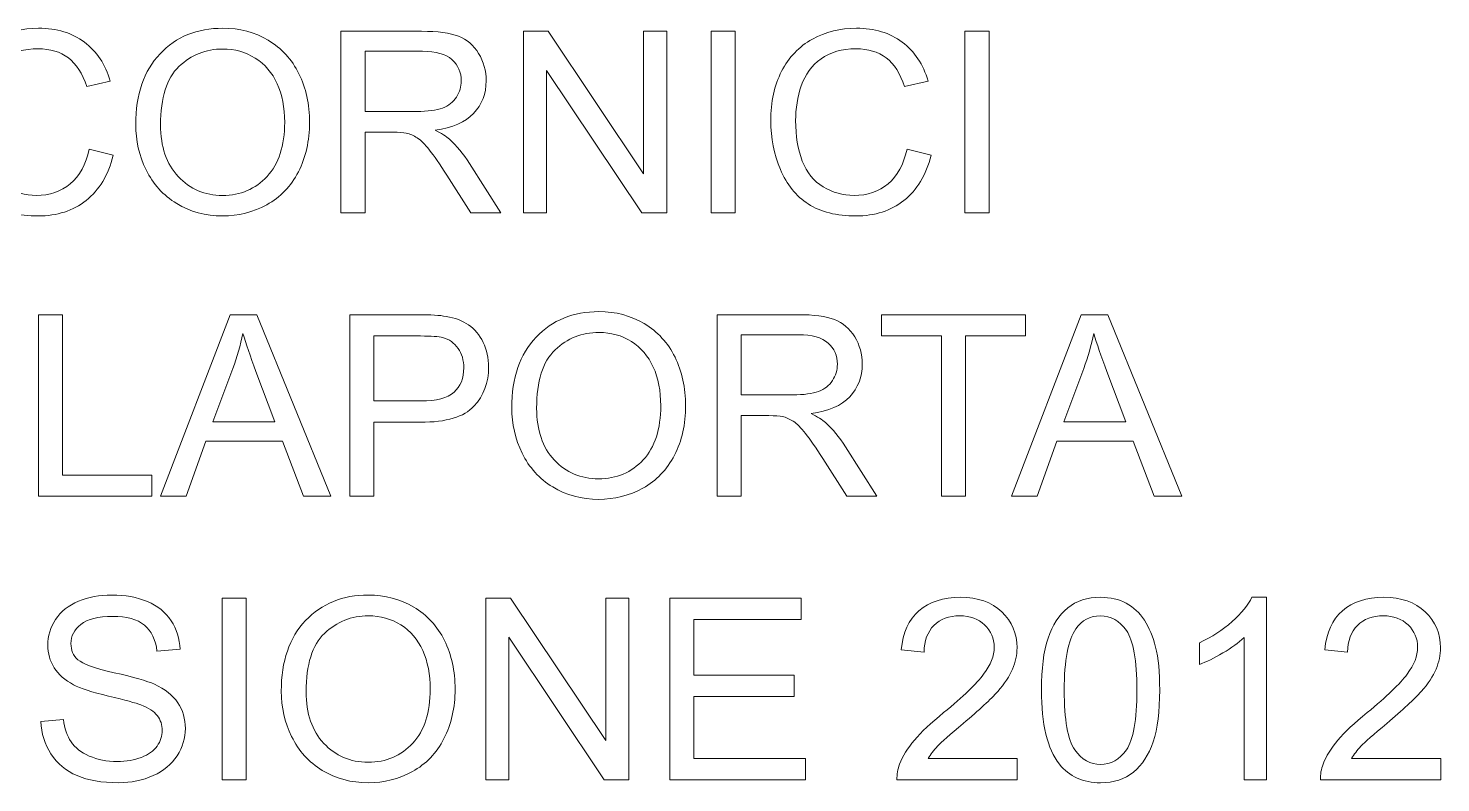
# Model space of a CAD drawing. Header units: millimetres. Extents: x -1282 to 711, y -1253 to 1504.
# Drawn here: x -15.2 to 317.6, y 1325.9 to 1503.7 of the extents above; entities that cross this region are included whole.
import ezdxf

# ---------------------------------------------------------------- set-up
doc = ezdxf.new("R2010")
doc.units = ezdxf.units.MM
doc.header["$MEASUREMENT"] = 0
doc.layers.add('Livello 1', color=7, linetype='Continuous')

msp = doc.modelspace()

# ---------------------------------------------------------------- linework, layer by layer
at = {"layer": 'Livello 1', "color": 2, "lineweight": 9}
for points, knots in [([(-0.8207, 1475.2186), (-0.8207, 1475.2186), (4.8607, 1473.7834), (4.8607, 1473.7834), (4.8607, 1473.7834), (3.6745, 1469.1286), (1.5415, 1465.5902), (-1.5384, 1463.1482), (-1.5384, 1463.1482), (-4.6183, 1460.7062), (-8.3859, 1459.4803), (-12.8413, 1459.4803), (-12.8413, 1459.4803), (-17.4462, 1459.4803), (-21.1939, 1460.4172), (-24.0844, 1462.301), (-24.0844, 1462.301), (-26.9749, 1464.1749), (-29.1678, 1466.8959), (-30.6728, 1470.4543), (-30.6728, 1470.4543), (-32.1779, 1474.0226), (-32.9354, 1477.8401), (-32.9354, 1481.9266), (-32.9354, 1481.9266), (-32.9354, 1486.382), (-32.0882, 1490.2693), (-30.3838, 1493.5884), (-30.3838, 1493.5884), (-28.6794, 1496.9075), (-26.2573, 1499.4293), (-23.1176, 1501.1536), (-23.1176, 1501.1536), (-19.9779, 1502.8779), (-16.5192, 1503.7351), (-12.7516, 1503.7351), (-12.7516, 1503.7351), (-8.4656, 1503.7351), (-4.8674, 1502.6487), (-1.957, 1500.4659), (-1.957, 1500.4659), (0.9634, 1498.283), (2.9968, 1495.2231), (4.143, 1491.276), (4.143, 1491.276), (4.143, 1491.276), (-1.4188, 1489.9603), (-1.4188, 1489.9603), (-1.4188, 1489.9603), (-2.4055, 1493.0701), (-3.8508, 1495.3427), (-5.7346, 1496.758), (-5.7346, 1496.758), (-7.6184, 1498.1833), (-9.9906, 1498.891), (-12.8513, 1498.891), (-12.8513, 1498.891), (-16.1305, 1498.891), (-18.8815, 1498.1036), (-21.0843, 1496.5288), (-21.0843, 1496.5288), (-23.287, 1494.9539), (-24.8419, 1492.8309), (-25.729, 1490.1796), (-25.729, 1490.1796), (-26.6261, 1487.5183), (-27.0746, 1484.7773), (-27.0746, 1481.9566), (-27.0746, 1481.9566), (-27.0746, 1478.3185), (-26.5464, 1475.1389), (-25.4898, 1472.4278), (-25.4898, 1472.4278), (-24.4333, 1469.7067), (-22.7887, 1467.6834), (-20.556, 1466.3378), (-20.556, 1466.3378), (-18.3233, 1464.9922), (-15.9112, 1464.3244), (-13.3098, 1464.3244), (-13.3098, 1464.3244), (-10.1402, 1464.3244), (-7.4689, 1465.2414), (-5.2761, 1467.0654), (-5.2761, 1467.0654), (-3.0833, 1468.8994), (-1.5982, 1471.6105), (-0.8207, 1475.2186)], [0, 0, 0, 0, 0.043478261, 0.043478261, 0.043478261, 0.043478261, 0.086956522, 0.086956522, 0.086956522, 0.086956522, 0.130434783, 0.130434783, 0.130434783, 0.130434783, 0.173913043, 0.173913043, 0.173913043, 0.173913043, 0.217391304, 0.217391304, 0.217391304, 0.217391304, 0.260869565, 0.260869565, 0.260869565, 0.260869565, 0.304347826, 0.304347826, 0.304347826, 0.304347826, 0.347826087, 0.347826087, 0.347826087, 0.347826087, 0.391304348, 0.391304348, 0.391304348, 0.391304348, 0.434782609, 0.434782609, 0.434782609, 0.434782609, 0.47826087, 0.47826087, 0.47826087, 0.47826087, 0.52173913, 0.52173913, 0.52173913, 0.52173913, 0.565217391, 0.565217391, 0.565217391, 0.565217391, 0.608695652, 0.608695652, 0.608695652, 0.608695652, 0.652173913, 0.652173913, 0.652173913, 0.652173913, 0.695652174, 0.695652174, 0.695652174, 0.695652174, 0.739130435, 0.739130435, 0.739130435, 0.739130435, 0.782608696, 0.782608696, 0.782608696, 0.782608696, 0.826086957, 0.826086957, 0.826086957, 0.826086957, 0.869565217, 0.869565217, 0.869565217, 0.869565217, 0.913043478, 0.913043478, 0.913043478, 0.913043478, 1, 1, 1, 1]), ([(10.1334, 1481.0396), (10.1334, 1488.1363), (12.0471, 1493.6981), (15.8646, 1497.7149), (15.8646, 1497.7149), (19.6821, 1501.7317), (24.6059, 1503.7351), (30.6461, 1503.7351), (30.6461, 1503.7351), (34.6031, 1503.7351), (38.1615, 1502.7882), (41.3411, 1500.9044), (41.3411, 1500.9044), (44.5107, 1499.0206), (46.9327, 1496.3892), (48.5973, 1493.0103), (48.5973, 1493.0103), (50.2618, 1489.6414), (51.0991, 1485.8139), (51.0991, 1481.5379), (51.0991, 1481.5379), (51.0991, 1477.2021), (50.2219, 1473.3149), (48.4677, 1469.8961), (48.4677, 1469.8961), (46.7134, 1466.4673), (44.2316, 1463.8758), (41.0221, 1462.1216), (41.0221, 1462.1216), (37.8027, 1460.3574), (34.334, 1459.4803), (30.6162, 1459.4803), (30.6162, 1459.4803), (26.5795, 1459.4803), (22.9813, 1460.4571), (19.8017, 1462.4007), (19.8017, 1462.4007), (16.6321, 1464.3443), (14.22, 1466.9956), (12.5853, 1470.3646), (12.5853, 1470.3646), (10.9507, 1473.7235), (10.1334, 1477.2819), (10.1334, 1481.0396)], [0, 0, 0, 0, 0.083333333, 0.083333333, 0.083333333, 0.083333333, 0.166666667, 0.166666667, 0.166666667, 0.166666667, 0.25, 0.25, 0.25, 0.25, 0.333333333, 0.333333333, 0.333333333, 0.333333333, 0.416666667, 0.416666667, 0.416666667, 0.416666667, 0.5, 0.5, 0.5, 0.5, 0.583333333, 0.583333333, 0.583333333, 0.583333333, 0.666666667, 0.666666667, 0.666666667, 0.666666667, 0.75, 0.75, 0.75, 0.75, 0.833333333, 0.833333333, 0.833333333, 0.833333333, 1, 1, 1, 1]), ([(58.5048, 1460.1979), (58.5048, 1460.1979), (58.5048, 1503.0175), (58.5048, 1503.0175), (58.5048, 1503.0175), (58.5048, 1503.0175), (77.4826, 1503.0175), (77.4826, 1503.0175), (77.4826, 1503.0175), (81.3001, 1503.0175), (84.2005, 1502.6288), (86.184, 1501.8613), (86.184, 1501.8613), (88.1675, 1501.0938), (89.7523, 1499.7382), (90.9385, 1497.7946), (90.9385, 1497.7946), (92.1246, 1495.851), (92.7126, 1493.6981), (92.7126, 1491.3458), (92.7126, 1491.3458), (92.7126, 1488.3057), (91.7259, 1485.7441), (89.7623, 1483.661), (89.7623, 1483.661), (87.7988, 1481.5778), (84.7687, 1480.2621), (80.6622, 1479.694), (80.6622, 1479.694), (82.1672, 1478.9763), (83.3035, 1478.2587), (84.0809, 1477.561), (84.0809, 1477.561), (85.7355, 1476.0459), (87.3004, 1474.1422), (88.7656, 1471.8597), (88.7656, 1471.8597), (88.7656, 1471.8597), (96.1713, 1460.1979), (96.1713, 1460.1979), (96.1713, 1460.1979), (96.1713, 1460.1979), (89.0945, 1460.1979), (89.0945, 1460.1979), (89.0945, 1460.1979), (89.0945, 1460.1979), (83.4331, 1469.1087), (83.4331, 1469.1087), (83.4331, 1469.1087), (81.7885, 1471.6902), (80.4229, 1473.6538), (79.3564, 1475.0193), (79.3564, 1475.0193), (78.28, 1476.3848), (77.3231, 1477.3317), (76.4759, 1477.8799), (76.4759, 1477.8799), (75.6386, 1478.4182), (74.7715, 1478.7969), (73.8943, 1479.0162), (73.8943, 1479.0162), (73.2564, 1479.1458), (72.2099, 1479.2155), (70.7447, 1479.2155), (70.7447, 1479.2155), (70.7447, 1479.2155), (64.1862, 1479.2155), (64.1862, 1479.2155), (64.1862, 1479.2155), (64.1862, 1479.2155), (64.1862, 1460.1979), (64.1862, 1460.1979), (64.1862, 1460.1979), (64.1862, 1460.1979), (58.5048, 1460.1979), (58.5048, 1460.1979)], [0, 0, 0, 0, 0.05, 0.05, 0.05, 0.05, 0.1, 0.1, 0.1, 0.1, 0.15, 0.15, 0.15, 0.15, 0.2, 0.2, 0.2, 0.2, 0.25, 0.25, 0.25, 0.25, 0.3, 0.3, 0.3, 0.3, 0.35, 0.35, 0.35, 0.35, 0.4, 0.4, 0.4, 0.4, 0.45, 0.45, 0.45, 0.45, 0.5, 0.5, 0.5, 0.5, 0.55, 0.55, 0.55, 0.55, 0.6, 0.6, 0.6, 0.6, 0.65, 0.65, 0.65, 0.65, 0.7, 0.7, 0.7, 0.7, 0.75, 0.75, 0.75, 0.75, 0.8, 0.8, 0.8, 0.8, 0.85, 0.85, 0.85, 0.85, 0.9, 0.9, 0.9, 0.9, 1, 1, 1, 1]), ([(101.5138, 1460.1979), (101.5138, 1460.1979), (101.5138, 1503.0175), (101.5138, 1503.0175), (101.5138, 1503.0175), (101.5138, 1503.0175), (107.3347, 1503.0175), (107.3347, 1503.0175), (107.3347, 1503.0175), (107.3347, 1503.0175), (129.801, 1469.4077), (129.801, 1469.4077), (129.801, 1469.4077), (129.801, 1469.4077), (129.801, 1503.0175), (129.801, 1503.0175), (129.801, 1503.0175), (129.801, 1503.0175), (135.2432, 1503.0175), (135.2432, 1503.0175), (135.2432, 1503.0175), (135.2432, 1503.0175), (135.2432, 1460.1979), (135.2432, 1460.1979), (135.2432, 1460.1979), (135.2432, 1460.1979), (129.4223, 1460.1979), (129.4223, 1460.1979), (129.4223, 1460.1979), (129.4223, 1460.1979), (106.956, 1493.8077), (106.956, 1493.8077), (106.956, 1493.8077), (106.956, 1493.8077), (106.956, 1460.1979), (106.956, 1460.1979), (106.956, 1460.1979), (106.956, 1460.1979), (101.5138, 1460.1979), (101.5138, 1460.1979)], [0, 0, 0, 0, 0.090909091, 0.090909091, 0.090909091, 0.090909091, 0.181818182, 0.181818182, 0.181818182, 0.181818182, 0.272727273, 0.272727273, 0.272727273, 0.272727273, 0.363636364, 0.363636364, 0.363636364, 0.363636364, 0.454545455, 0.454545455, 0.454545455, 0.454545455, 0.545454545, 0.545454545, 0.545454545, 0.545454545, 0.636363636, 0.636363636, 0.636363636, 0.636363636, 0.727272727, 0.727272727, 0.727272727, 0.727272727, 0.818181818, 0.818181818, 0.818181818, 0.818181818, 1, 1, 1, 1]), ([(145.7189, 1460.1979), (145.7189, 1460.1979), (145.7189, 1503.0175), (145.7189, 1503.0175), (145.7189, 1503.0175), (145.7189, 1503.0175), (151.4002, 1503.0175), (151.4002, 1503.0175), (151.4002, 1503.0175), (151.4002, 1503.0175), (151.4002, 1460.1979), (151.4002, 1460.1979), (151.4002, 1460.1979), (151.4002, 1460.1979), (145.7189, 1460.1979), (145.7189, 1460.1979)], [0, 0, 0, 0, 0.2, 0.2, 0.2, 0.2, 0.4, 0.4, 0.4, 0.4, 0.6, 0.6, 0.6, 0.6, 1, 1, 1, 1]), ([(191.8775, 1475.2186), (191.8775, 1475.2186), (197.5589, 1473.7834), (197.5589, 1473.7834), (197.5589, 1473.7834), (196.3727, 1469.1286), (194.2397, 1465.5902), (191.1598, 1463.1482), (191.1598, 1463.1482), (188.0799, 1460.7062), (184.3123, 1459.4803), (179.8569, 1459.4803), (179.8569, 1459.4803), (175.252, 1459.4803), (171.5043, 1460.4172), (168.6138, 1462.301), (168.6138, 1462.301), (165.7233, 1464.1749), (163.5304, 1466.8959), (162.0254, 1470.4543), (162.0254, 1470.4543), (160.5203, 1474.0226), (159.7628, 1477.8401), (159.7628, 1481.9266), (159.7628, 1481.9266), (159.7628, 1486.382), (160.61, 1490.2693), (162.3144, 1493.5884), (162.3144, 1493.5884), (164.0188, 1496.9075), (166.4409, 1499.4293), (169.5806, 1501.1536), (169.5806, 1501.1536), (172.7203, 1502.8779), (176.179, 1503.7351), (179.9466, 1503.7351), (179.9466, 1503.7351), (184.2326, 1503.7351), (187.8308, 1502.6487), (190.7412, 1500.4659), (190.7412, 1500.4659), (193.6616, 1498.283), (195.695, 1495.2231), (196.8412, 1491.276), (196.8412, 1491.276), (196.8412, 1491.276), (191.2794, 1489.9603), (191.2794, 1489.9603), (191.2794, 1489.9603), (190.2927, 1493.0701), (188.8474, 1495.3427), (186.9636, 1496.758), (186.9636, 1496.758), (185.0798, 1498.1833), (182.7076, 1498.891), (179.8469, 1498.891), (179.8469, 1498.891), (176.5677, 1498.891), (173.8167, 1498.1036), (171.6139, 1496.5288), (171.6139, 1496.5288), (169.4112, 1494.9539), (167.8563, 1492.8309), (166.9692, 1490.1796), (166.9692, 1490.1796), (166.0721, 1487.5183), (165.6236, 1484.7773), (165.6236, 1481.9566), (165.6236, 1481.9566), (165.6236, 1478.3185), (166.1518, 1475.1389), (167.2084, 1472.4278), (167.2084, 1472.4278), (168.2649, 1469.7067), (169.9095, 1467.6834), (172.1422, 1466.3378), (172.1422, 1466.3378), (174.3749, 1464.9922), (176.787, 1464.3244), (179.3884, 1464.3244), (179.3884, 1464.3244), (182.558, 1464.3244), (185.2293, 1465.2414), (187.4221, 1467.0654), (187.4221, 1467.0654), (189.6149, 1468.8994), (191.1, 1471.6105), (191.8775, 1475.2186)], [0, 0, 0, 0, 0.043478261, 0.043478261, 0.043478261, 0.043478261, 0.086956522, 0.086956522, 0.086956522, 0.086956522, 0.130434783, 0.130434783, 0.130434783, 0.130434783, 0.173913043, 0.173913043, 0.173913043, 0.173913043, 0.217391304, 0.217391304, 0.217391304, 0.217391304, 0.260869565, 0.260869565, 0.260869565, 0.260869565, 0.304347826, 0.304347826, 0.304347826, 0.304347826, 0.347826087, 0.347826087, 0.347826087, 0.347826087, 0.391304348, 0.391304348, 0.391304348, 0.391304348, 0.434782609, 0.434782609, 0.434782609, 0.434782609, 0.47826087, 0.47826087, 0.47826087, 0.47826087, 0.52173913, 0.52173913, 0.52173913, 0.52173913, 0.565217391, 0.565217391, 0.565217391, 0.565217391, 0.608695652, 0.608695652, 0.608695652, 0.608695652, 0.652173913, 0.652173913, 0.652173913, 0.652173913, 0.695652174, 0.695652174, 0.695652174, 0.695652174, 0.739130435, 0.739130435, 0.739130435, 0.739130435, 0.782608696, 0.782608696, 0.782608696, 0.782608696, 0.826086957, 0.826086957, 0.826086957, 0.826086957, 0.869565217, 0.869565217, 0.869565217, 0.869565217, 0.913043478, 0.913043478, 0.913043478, 0.913043478, 1, 1, 1, 1]), ([(205.5228, 1460.1979), (205.5228, 1460.1979), (205.5228, 1503.0175), (205.5228, 1503.0175), (205.5228, 1503.0175), (205.5228, 1503.0175), (211.2041, 1503.0175), (211.2041, 1503.0175), (211.2041, 1503.0175), (211.2041, 1503.0175), (211.2041, 1460.1979), (211.2041, 1460.1979), (211.2041, 1460.1979), (211.2041, 1460.1979), (205.5228, 1460.1979), (205.5228, 1460.1979)], [0, 0, 0, 0, 0.2, 0.2, 0.2, 0.2, 0.4, 0.4, 0.4, 0.4, 0.6, 0.6, 0.6, 0.6, 1, 1, 1, 1]), ([(15.9942, 1480.9399), (15.9942, 1475.7868), (17.3796, 1471.7301), (20.1505, 1468.7698), (20.1505, 1468.7698), (22.9215, 1465.8095), (26.4, 1464.3244), (30.5863, 1464.3244), (30.5863, 1464.3244), (34.8523, 1464.3244), (38.3509, 1465.8195), (41.1118, 1468.8097), (41.1118, 1468.8097), (43.8628, 1471.7999), (45.2383, 1476.0459), (45.2383, 1481.5479), (45.2383, 1481.5479), (45.2383, 1485.0265), (44.6502, 1488.0665), (43.4741, 1490.658), (43.4741, 1490.658), (42.2979, 1493.2495), (40.5736, 1495.2629), (38.311, 1496.6882), (38.311, 1496.6882), (36.0384, 1498.1136), (33.4968, 1498.8312), (30.676, 1498.8312), (30.676, 1498.8312), (26.6692, 1498.8312), (23.2205, 1497.4557), (20.33, 1494.7047), (20.33, 1494.7047), (17.4394, 1491.9538), (15.9942, 1487.3688), (15.9942, 1480.9399)], [0, 0, 0, 0, 0.1, 0.1, 0.1, 0.1, 0.2, 0.2, 0.2, 0.2, 0.3, 0.3, 0.3, 0.3, 0.4, 0.4, 0.4, 0.4, 0.5, 0.5, 0.5, 0.5, 0.6, 0.6, 0.6, 0.6, 0.7, 0.7, 0.7, 0.7, 0.8, 0.8, 0.8, 0.8, 1, 1, 1, 1]), ([(64.1862, 1484.1195), (64.1862, 1484.1195), (76.3463, 1484.1195), (76.3463, 1484.1195), (76.3463, 1484.1195), (78.9378, 1484.1195), (80.9512, 1484.3886), (82.4064, 1484.9268), (82.4064, 1484.9268), (83.8617, 1485.4551), (84.968, 1486.3123), (85.7156, 1487.4984), (85.7156, 1487.4984), (86.4731, 1488.6745), (86.8519, 1489.9503), (86.8519, 1491.3358), (86.8519, 1491.3358), (86.8519, 1493.3592), (86.1242, 1495.0337), (84.659, 1496.3394), (84.659, 1496.3394), (83.1939, 1497.6451), (80.8814, 1498.293), (77.7218, 1498.293), (77.7218, 1498.293), (77.7218, 1498.293), (64.1862, 1498.293), (64.1862, 1498.293), (64.1862, 1498.293), (64.1862, 1498.293), (64.1862, 1484.1195), (64.1862, 1484.1195)], [0, 0, 0, 0, 0.111111111, 0.111111111, 0.111111111, 0.111111111, 0.222222222, 0.222222222, 0.222222222, 0.222222222, 0.333333333, 0.333333333, 0.333333333, 0.333333333, 0.444444444, 0.444444444, 0.444444444, 0.444444444, 0.555555556, 0.555555556, 0.555555556, 0.555555556, 0.666666667, 0.666666667, 0.666666667, 0.666666667, 0.777777778, 0.777777778, 0.777777778, 0.777777778, 1, 1, 1, 1]), ([(-12.8014, 1393.3869), (-12.8014, 1393.3869), (-12.8014, 1436.2065), (-12.8014, 1436.2065), (-12.8014, 1436.2065), (-12.8014, 1436.2065), (-7.12, 1436.2065), (-7.12, 1436.2065), (-7.12, 1436.2065), (-7.12, 1436.2065), (-7.12, 1398.4104), (-7.12, 1398.4104), (-7.12, 1398.4104), (-7.12, 1398.4104), (13.9309, 1398.4104), (13.9309, 1398.4104), (13.9309, 1398.4104), (13.9309, 1398.4104), (13.9309, 1393.3869), (13.9309, 1393.3869), (13.9309, 1393.3869), (13.9309, 1393.3869), (-12.8014, 1393.3869), (-12.8014, 1393.3869)], [0, 0, 0, 0, 0.142857143, 0.142857143, 0.142857143, 0.142857143, 0.285714286, 0.285714286, 0.285714286, 0.285714286, 0.428571429, 0.428571429, 0.428571429, 0.428571429, 0.571428571, 0.571428571, 0.571428571, 0.571428571, 0.714285714, 0.714285714, 0.714285714, 0.714285714, 1, 1, 1, 1]), ([(16.0041, 1393.3869), (16.0041, 1393.3869), (32.4302, 1436.2065), (32.4302, 1436.2065), (32.4302, 1436.2065), (32.4302, 1436.2065), (38.6598, 1436.2065), (38.6598, 1436.2065), (38.6598, 1436.2065), (38.6598, 1436.2065), (56.0926, 1393.3869), (56.0926, 1393.3869), (56.0926, 1393.3869), (56.0926, 1393.3869), (49.6438, 1393.3869), (49.6438, 1393.3869), (49.6438, 1393.3869), (49.6438, 1393.3869), (44.69, 1406.3643), (44.69, 1406.3643), (44.69, 1406.3643), (44.69, 1406.3643), (26.6592, 1406.3643), (26.6592, 1406.3643), (26.6592, 1406.3643), (26.6592, 1406.3643), (22.0144, 1393.3869), (22.0144, 1393.3869), (22.0144, 1393.3869), (22.0144, 1393.3869), (16.0041, 1393.3869), (16.0041, 1393.3869)], [0, 0, 0, 0, 0.111111111, 0.111111111, 0.111111111, 0.111111111, 0.222222222, 0.222222222, 0.222222222, 0.222222222, 0.333333333, 0.333333333, 0.333333333, 0.333333333, 0.444444444, 0.444444444, 0.444444444, 0.444444444, 0.555555556, 0.555555556, 0.555555556, 0.555555556, 0.666666667, 0.666666667, 0.666666667, 0.666666667, 0.777777778, 0.777777778, 0.777777778, 0.777777778, 1, 1, 1, 1]), ([(60.5879, 1393.3869), (60.5879, 1393.3869), (60.5879, 1436.2065), (60.5879, 1436.2065), (60.5879, 1436.2065), (60.5879, 1436.2065), (76.7549, 1436.2065), (76.7549, 1436.2065), (76.7549, 1436.2065), (79.5956, 1436.2065), (81.7684, 1436.0669), (83.2735, 1435.7978), (83.2735, 1435.7978), (85.3766, 1435.449), (87.1408, 1434.7812), (88.5662, 1433.8044), (88.5662, 1433.8044), (89.9915, 1432.8176), (91.1377, 1431.4421), (92.0049, 1429.6779), (92.0049, 1429.6779), (92.872, 1427.9137), (93.3006, 1425.9701), (93.3006, 1423.847), (93.3006, 1423.847), (93.3006, 1420.2189), (92.1444, 1417.139), (89.822, 1414.6273), (89.822, 1414.6273), (87.5096, 1412.1055), (83.3134, 1410.8496), (77.2533, 1410.8496), (77.2533, 1410.8496), (77.2533, 1410.8496), (66.2693, 1410.8496), (66.2693, 1410.8496), (66.2693, 1410.8496), (66.2693, 1410.8496), (66.2693, 1393.3869), (66.2693, 1393.3869), (66.2693, 1393.3869), (66.2693, 1393.3869), (60.5879, 1393.3869), (60.5879, 1393.3869)], [0, 0, 0, 0, 0.083333333, 0.083333333, 0.083333333, 0.083333333, 0.166666667, 0.166666667, 0.166666667, 0.166666667, 0.25, 0.25, 0.25, 0.25, 0.333333333, 0.333333333, 0.333333333, 0.333333333, 0.416666667, 0.416666667, 0.416666667, 0.416666667, 0.5, 0.5, 0.5, 0.5, 0.583333333, 0.583333333, 0.583333333, 0.583333333, 0.666666667, 0.666666667, 0.666666667, 0.666666667, 0.75, 0.75, 0.75, 0.75, 0.833333333, 0.833333333, 0.833333333, 0.833333333, 1, 1, 1, 1]), ([(98.7428, 1414.2286), (98.7428, 1421.3253), (100.6565, 1426.8871), (104.474, 1430.9039), (104.474, 1430.9039), (108.2915, 1434.9207), (113.2153, 1436.9241), (119.2555, 1436.9241), (119.2555, 1436.9241), (123.2125, 1436.9241), (126.7709, 1435.9772), (129.9505, 1434.0934), (129.9505, 1434.0934), (133.1201, 1432.2096), (135.5421, 1429.5782), (137.2067, 1426.1993), (137.2067, 1426.1993), (138.8712, 1422.8304), (139.7085, 1419.0029), (139.7085, 1414.7269), (139.7085, 1414.7269), (139.7085, 1410.3911), (138.8313, 1406.5039), (137.0771, 1403.0851), (137.0771, 1403.0851), (135.3228, 1399.6563), (132.841, 1397.0648), (129.6315, 1395.3106), (129.6315, 1395.3106), (126.4121, 1393.5464), (122.9434, 1392.6693), (119.2256, 1392.6693), (119.2256, 1392.6693), (115.1889, 1392.6693), (111.5907, 1393.6461), (108.4111, 1395.5897), (108.4111, 1395.5897), (105.2415, 1397.5333), (102.8294, 1400.1846), (101.1947, 1403.5536), (101.1947, 1403.5536), (99.5601, 1406.9125), (98.7428, 1410.4709), (98.7428, 1414.2286)], [0, 0, 0, 0, 0.083333333, 0.083333333, 0.083333333, 0.083333333, 0.166666667, 0.166666667, 0.166666667, 0.166666667, 0.25, 0.25, 0.25, 0.25, 0.333333333, 0.333333333, 0.333333333, 0.333333333, 0.416666667, 0.416666667, 0.416666667, 0.416666667, 0.5, 0.5, 0.5, 0.5, 0.583333333, 0.583333333, 0.583333333, 0.583333333, 0.666666667, 0.666666667, 0.666666667, 0.666666667, 0.75, 0.75, 0.75, 0.75, 0.833333333, 0.833333333, 0.833333333, 0.833333333, 1, 1, 1, 1]), ([(147.1142, 1393.3869), (147.1142, 1393.3869), (147.1142, 1436.2065), (147.1142, 1436.2065), (147.1142, 1436.2065), (147.1142, 1436.2065), (166.092, 1436.2065), (166.092, 1436.2065), (166.092, 1436.2065), (169.9095, 1436.2065), (172.8099, 1435.8178), (174.7934, 1435.0503), (174.7934, 1435.0503), (176.7769, 1434.2828), (178.3617, 1432.9272), (179.5479, 1430.9836), (179.5479, 1430.9836), (180.734, 1429.04), (181.322, 1426.8871), (181.322, 1424.5348), (181.322, 1424.5348), (181.322, 1421.4947), (180.3353, 1418.9331), (178.3717, 1416.85), (178.3717, 1416.85), (176.4082, 1414.7668), (173.3781, 1413.4511), (169.2716, 1412.883), (169.2716, 1412.883), (170.7766, 1412.1653), (171.9129, 1411.4477), (172.6903, 1410.75), (172.6903, 1410.75), (174.3449, 1409.2349), (175.9098, 1407.3312), (177.375, 1405.0487), (177.375, 1405.0487), (177.375, 1405.0487), (184.7807, 1393.3869), (184.7807, 1393.3869), (184.7807, 1393.3869), (184.7807, 1393.3869), (177.7039, 1393.3869), (177.7039, 1393.3869), (177.7039, 1393.3869), (177.7039, 1393.3869), (172.0425, 1402.2977), (172.0425, 1402.2977), (172.0425, 1402.2977), (170.3979, 1404.8792), (169.0323, 1406.8428), (167.9658, 1408.2083), (167.9658, 1408.2083), (166.8894, 1409.5738), (165.9325, 1410.5207), (165.0853, 1411.0689), (165.0853, 1411.0689), (164.248, 1411.6072), (163.3809, 1411.9859), (162.5037, 1412.2052), (162.5037, 1412.2052), (161.8658, 1412.3348), (160.8193, 1412.4045), (159.3541, 1412.4045), (159.3541, 1412.4045), (159.3541, 1412.4045), (152.7956, 1412.4045), (152.7956, 1412.4045), (152.7956, 1412.4045), (152.7956, 1412.4045), (152.7956, 1393.3869), (152.7956, 1393.3869), (152.7956, 1393.3869), (152.7956, 1393.3869), (147.1142, 1393.3869), (147.1142, 1393.3869)], [0, 0, 0, 0, 0.05, 0.05, 0.05, 0.05, 0.1, 0.1, 0.1, 0.1, 0.15, 0.15, 0.15, 0.15, 0.2, 0.2, 0.2, 0.2, 0.25, 0.25, 0.25, 0.25, 0.3, 0.3, 0.3, 0.3, 0.35, 0.35, 0.35, 0.35, 0.4, 0.4, 0.4, 0.4, 0.45, 0.45, 0.45, 0.45, 0.5, 0.5, 0.5, 0.5, 0.55, 0.55, 0.55, 0.55, 0.6, 0.6, 0.6, 0.6, 0.65, 0.65, 0.65, 0.65, 0.7, 0.7, 0.7, 0.7, 0.75, 0.75, 0.75, 0.75, 0.8, 0.8, 0.8, 0.8, 0.85, 0.85, 0.85, 0.85, 0.9, 0.9, 0.9, 0.9, 1, 1, 1, 1]), ([(199.9908, 1393.3869), (199.9908, 1393.3869), (199.9908, 1431.183), (199.9908, 1431.183), (199.9908, 1431.183), (199.9908, 1431.183), (185.8771, 1431.183), (185.8771, 1431.183), (185.8771, 1431.183), (185.8771, 1431.183), (185.8771, 1436.2065), (185.8771, 1436.2065), (185.8771, 1436.2065), (185.8771, 1436.2065), (219.7859, 1436.2065), (219.7859, 1436.2065), (219.7859, 1436.2065), (219.7859, 1436.2065), (219.7859, 1431.183), (219.7859, 1431.183), (219.7859, 1431.183), (219.7859, 1431.183), (205.6722, 1431.183), (205.6722, 1431.183), (205.6722, 1431.183), (205.6722, 1431.183), (205.6722, 1393.3869), (205.6722, 1393.3869), (205.6722, 1393.3869), (205.6722, 1393.3869), (199.9908, 1393.3869), (199.9908, 1393.3869)], [0, 0, 0, 0, 0.111111111, 0.111111111, 0.111111111, 0.111111111, 0.222222222, 0.222222222, 0.222222222, 0.222222222, 0.333333333, 0.333333333, 0.333333333, 0.333333333, 0.444444444, 0.444444444, 0.444444444, 0.444444444, 0.555555556, 0.555555556, 0.555555556, 0.555555556, 0.666666667, 0.666666667, 0.666666667, 0.666666667, 0.777777778, 0.777777778, 0.777777778, 0.777777778, 1, 1, 1, 1]), ([(216.5066, 1393.3869), (216.5066, 1393.3869), (232.9327, 1436.2065), (232.9327, 1436.2065), (232.9327, 1436.2065), (232.9327, 1436.2065), (239.1623, 1436.2065), (239.1623, 1436.2065), (239.1623, 1436.2065), (239.1623, 1436.2065), (256.5951, 1393.3869), (256.5951, 1393.3869), (256.5951, 1393.3869), (256.5951, 1393.3869), (250.1463, 1393.3869), (250.1463, 1393.3869), (250.1463, 1393.3869), (250.1463, 1393.3869), (245.1925, 1406.3643), (245.1925, 1406.3643), (245.1925, 1406.3643), (245.1925, 1406.3643), (227.1617, 1406.3643), (227.1617, 1406.3643), (227.1617, 1406.3643), (227.1617, 1406.3643), (222.5169, 1393.3869), (222.5169, 1393.3869), (222.5169, 1393.3869), (222.5169, 1393.3869), (216.5066, 1393.3869), (216.5066, 1393.3869)], [0, 0, 0, 0, 0.111111111, 0.111111111, 0.111111111, 0.111111111, 0.222222222, 0.222222222, 0.222222222, 0.222222222, 0.333333333, 0.333333333, 0.333333333, 0.333333333, 0.444444444, 0.444444444, 0.444444444, 0.444444444, 0.555555556, 0.555555556, 0.555555556, 0.555555556, 0.666666667, 0.666666667, 0.666666667, 0.666666667, 0.777777778, 0.777777778, 0.777777778, 0.777777778, 1, 1, 1, 1]), ([(28.3237, 1410.9692), (28.3237, 1410.9692), (42.9158, 1410.9692), (42.9158, 1410.9692), (42.9158, 1410.9692), (42.9158, 1410.9692), (38.4505, 1422.8403), (38.4505, 1422.8403), (38.4505, 1422.8403), (37.1049, 1426.4485), (36.0882, 1429.4287), (35.3806, 1431.781), (35.3806, 1431.781), (34.7925, 1428.9902), (34.0051, 1426.2491), (33.0183, 1423.538), (33.0183, 1423.538), (33.0183, 1423.538), (28.3237, 1410.9692), (28.3237, 1410.9692)], [0, 0, 0, 0, 0.166666667, 0.166666667, 0.166666667, 0.166666667, 0.333333333, 0.333333333, 0.333333333, 0.333333333, 0.5, 0.5, 0.5, 0.5, 0.666666667, 0.666666667, 0.666666667, 0.666666667, 1, 1, 1, 1]), ([(66.2693, 1415.8732), (66.2693, 1415.8732), (77.333, 1415.8732), (77.333, 1415.8732), (77.333, 1415.8732), (81.001, 1415.8732), (83.5925, 1416.5509), (85.1374, 1417.9165), (85.1374, 1417.9165), (86.6724, 1419.282), (87.4399, 1421.1957), (87.4399, 1423.6776), (87.4399, 1423.6776), (87.4399, 1425.4617), (86.9913, 1426.9967), (86.0843, 1428.2725), (86.0843, 1428.2725), (85.1773, 1429.5483), (83.9812, 1430.3955), (82.506, 1430.8042), (82.506, 1430.8042), (81.5492, 1431.0534), (79.785, 1431.183), (77.2234, 1431.183), (77.2234, 1431.183), (77.2234, 1431.183), (66.2693, 1431.183), (66.2693, 1431.183), (66.2693, 1431.183), (66.2693, 1431.183), (66.2693, 1415.8732), (66.2693, 1415.8732)], [0, 0, 0, 0, 0.111111111, 0.111111111, 0.111111111, 0.111111111, 0.222222222, 0.222222222, 0.222222222, 0.222222222, 0.333333333, 0.333333333, 0.333333333, 0.333333333, 0.444444444, 0.444444444, 0.444444444, 0.444444444, 0.555555556, 0.555555556, 0.555555556, 0.555555556, 0.666666667, 0.666666667, 0.666666667, 0.666666667, 0.777777778, 0.777777778, 0.777777778, 0.777777778, 1, 1, 1, 1]), ([(104.6036, 1414.1289), (104.6036, 1408.9758), (105.989, 1404.9191), (108.7599, 1401.9588), (108.7599, 1401.9588), (111.5309, 1398.9985), (115.0094, 1397.5134), (119.1957, 1397.5134), (119.1957, 1397.5134), (123.4617, 1397.5134), (126.9603, 1399.0085), (129.7212, 1401.9987), (129.7212, 1401.9987), (132.4722, 1404.9889), (133.8477, 1409.2349), (133.8477, 1414.7369), (133.8477, 1414.7369), (133.8477, 1418.2155), (133.2596, 1421.2555), (132.0835, 1423.847), (132.0835, 1423.847), (130.9073, 1426.4385), (129.183, 1428.4519), (126.9204, 1429.8772), (126.9204, 1429.8772), (124.6478, 1431.3026), (122.1062, 1432.0202), (119.2854, 1432.0202), (119.2854, 1432.0202), (115.2786, 1432.0202), (111.8299, 1430.6447), (108.9394, 1427.8937), (108.9394, 1427.8937), (106.0488, 1425.1428), (104.6036, 1420.5578), (104.6036, 1414.1289)], [0, 0, 0, 0, 0.1, 0.1, 0.1, 0.1, 0.2, 0.2, 0.2, 0.2, 0.3, 0.3, 0.3, 0.3, 0.4, 0.4, 0.4, 0.4, 0.5, 0.5, 0.5, 0.5, 0.6, 0.6, 0.6, 0.6, 0.7, 0.7, 0.7, 0.7, 0.8, 0.8, 0.8, 0.8, 1, 1, 1, 1]), ([(152.7956, 1417.3085), (152.7956, 1417.3085), (164.9557, 1417.3085), (164.9557, 1417.3085), (164.9557, 1417.3085), (167.5472, 1417.3085), (169.5606, 1417.5776), (171.0158, 1418.1158), (171.0158, 1418.1158), (172.4711, 1418.6441), (173.5774, 1419.5013), (174.325, 1420.6874), (174.325, 1420.6874), (175.0825, 1421.8635), (175.4613, 1423.1393), (175.4613, 1424.5248), (175.4613, 1424.5248), (175.4613, 1426.5482), (174.7336, 1428.2227), (173.2684, 1429.5284), (173.2684, 1429.5284), (171.8033, 1430.8341), (169.4908, 1431.482), (166.3312, 1431.482), (166.3312, 1431.482), (166.3312, 1431.482), (152.7956, 1431.482), (152.7956, 1431.482), (152.7956, 1431.482), (152.7956, 1431.482), (152.7956, 1417.3085), (152.7956, 1417.3085)], [0, 0, 0, 0, 0.111111111, 0.111111111, 0.111111111, 0.111111111, 0.222222222, 0.222222222, 0.222222222, 0.222222222, 0.333333333, 0.333333333, 0.333333333, 0.333333333, 0.444444444, 0.444444444, 0.444444444, 0.444444444, 0.555555556, 0.555555556, 0.555555556, 0.555555556, 0.666666667, 0.666666667, 0.666666667, 0.666666667, 0.777777778, 0.777777778, 0.777777778, 0.777777778, 1, 1, 1, 1]), ([(228.8262, 1410.9692), (228.8262, 1410.9692), (243.4183, 1410.9692), (243.4183, 1410.9692), (243.4183, 1410.9692), (243.4183, 1410.9692), (238.953, 1422.8403), (238.953, 1422.8403), (238.953, 1422.8403), (237.6074, 1426.4485), (236.5907, 1429.4287), (235.8831, 1431.781), (235.8831, 1431.781), (235.295, 1428.9902), (234.5076, 1426.2491), (233.5208, 1423.538), (233.5208, 1423.538), (233.5208, 1423.538), (228.8262, 1410.9692), (228.8262, 1410.9692)], [0, 0, 0, 0, 0.166666667, 0.166666667, 0.166666667, 0.166666667, 0.333333333, 0.333333333, 0.333333333, 0.333333333, 0.5, 0.5, 0.5, 0.5, 0.666666667, 0.666666667, 0.666666667, 0.666666667, 1, 1, 1, 1]), ([(-12.1934, 1340.3308), (-12.1934, 1340.3308), (-6.8709, 1340.8092), (-6.8709, 1340.8092), (-6.8709, 1340.8092), (-6.6217, 1338.6563), (-6.0336, 1336.8921), (-5.1067, 1335.5066), (-5.1067, 1335.5066), (-4.1797, 1334.1311), (-2.7444, 1333.0148), (-0.8008, 1332.1576), (-0.8008, 1332.1576), (1.1428, 1331.3104), (3.3357, 1330.8818), (5.7677, 1330.8818), (5.7677, 1330.8818), (7.9306, 1330.8818), (9.8343, 1331.2007), (11.4889, 1331.8486), (11.4889, 1331.8486), (13.1435, 1332.4965), (14.3695, 1333.3836), (15.1768, 1334.5099), (15.1768, 1334.5099), (15.9842, 1335.6362), (16.3928, 1336.8622), (16.3928, 1338.1779), (16.3928, 1338.1779), (16.3928, 1339.5135), (16.0041, 1340.6797), (15.2267, 1341.6864), (15.2267, 1341.6864), (14.4492, 1342.6831), (13.1634, 1343.5203), (11.3693, 1344.2081), (11.3693, 1344.2081), (10.2231, 1344.6466), (7.6814, 1345.3444), (3.7443, 1346.2913), (3.7443, 1346.2913), (-0.1928, 1347.2381), (-2.9438, 1348.1252), (-4.5186, 1348.9625), (-4.5186, 1348.9625), (-6.5619, 1350.039), (-8.0769, 1351.3746), (-9.0737, 1352.9594), (-9.0737, 1352.9594), (-10.0803, 1354.5442), (-10.5787, 1356.3283), (-10.5787, 1358.2919), (-10.5787, 1358.2919), (-10.5787, 1360.4648), (-9.9607, 1362.4881), (-8.7348, 1364.362), (-8.7348, 1364.362), (-7.5088, 1366.2458), (-5.7246, 1367.6711), (-3.3624, 1368.6479), (-3.3624, 1368.6479), (-1.0101, 1369.6247), (1.6113, 1370.1131), (4.4919, 1370.1131), (4.4919, 1370.1131), (7.6615, 1370.1131), (10.4623, 1369.6048), (12.8843, 1368.5782), (12.8843, 1368.5782), (15.3064, 1367.5615), (17.1703, 1366.0564), (18.476, 1364.063), (18.476, 1364.063), (19.7817, 1362.0795), (20.4794, 1359.8269), (20.5791, 1357.3151), (20.5791, 1357.3151), (20.5791, 1357.3151), (15.137, 1356.8965), (15.137, 1356.8965), (15.137, 1356.8965), (14.8479, 1359.5976), (13.8611, 1361.6409), (12.1767, 1363.0164), (12.1767, 1363.0164), (10.4922, 1364.4019), (8.0004, 1365.0896), (4.7111, 1365.0896), (4.7111, 1365.0896), (1.2824, 1365.0896), (-1.2194, 1364.4617), (-2.7843, 1363.2058), (-2.7843, 1363.2058), (-4.3491, 1361.9499), (-5.1366, 1360.4349), (-5.1366, 1358.6607), (-5.1366, 1358.6607), (-5.1366, 1357.1257), (-4.5784, 1355.8599), (-3.472, 1354.8631), (-3.472, 1354.8631), (-2.3756, 1353.8764), (0.4651, 1352.8497), (5.07, 1351.8131), (5.07, 1351.8131), (9.6749, 1350.7666), (12.8345, 1349.8596), (14.5489, 1349.0821), (14.5489, 1349.0821), (17.0308, 1347.9359), (18.8747, 1346.4906), (20.0608, 1344.7264), (20.0608, 1344.7264), (21.2469, 1342.9721), (21.835, 1340.9488), (21.835, 1338.6563), (21.835, 1338.6563), (21.835, 1336.3738), (21.1871, 1334.2408), (19.8814, 1332.2274), (19.8814, 1332.2274), (18.5757, 1330.214), (16.7118, 1328.6491), (14.2698, 1327.5328), (14.2698, 1327.5328), (11.8278, 1326.4164), (9.0868, 1325.8583), (6.0268, 1325.8583), (6.0268, 1325.8583), (2.1595, 1325.8583), (-1.0799, 1326.4264), (-3.6913, 1327.5527), (-3.6913, 1327.5527), (-6.3127, 1328.679), (-8.356, 1330.3734), (-9.8411, 1332.646), (-9.8411, 1332.646), (-11.3362, 1334.9086), (-12.1137, 1337.4702), (-12.1934, 1340.3308)], [0, 0, 0, 0, 0.027777778, 0.027777778, 0.027777778, 0.027777778, 0.055555556, 0.055555556, 0.055555556, 0.055555556, 0.083333333, 0.083333333, 0.083333333, 0.083333333, 0.111111111, 0.111111111, 0.111111111, 0.111111111, 0.138888889, 0.138888889, 0.138888889, 0.138888889, 0.166666667, 0.166666667, 0.166666667, 0.166666667, 0.194444444, 0.194444444, 0.194444444, 0.194444444, 0.222222222, 0.222222222, 0.222222222, 0.222222222, 0.25, 0.25, 0.25, 0.25, 0.277777778, 0.277777778, 0.277777778, 0.277777778, 0.305555556, 0.305555556, 0.305555556, 0.305555556, 0.333333333, 0.333333333, 0.333333333, 0.333333333, 0.361111111, 0.361111111, 0.361111111, 0.361111111, 0.388888889, 0.388888889, 0.388888889, 0.388888889, 0.416666667, 0.416666667, 0.416666667, 0.416666667, 0.444444444, 0.444444444, 0.444444444, 0.444444444, 0.472222222, 0.472222222, 0.472222222, 0.472222222, 0.5, 0.5, 0.5, 0.5, 0.527777778, 0.527777778, 0.527777778, 0.527777778, 0.555555556, 0.555555556, 0.555555556, 0.555555556, 0.583333333, 0.583333333, 0.583333333, 0.583333333, 0.611111111, 0.611111111, 0.611111111, 0.611111111, 0.638888889, 0.638888889, 0.638888889, 0.638888889, 0.666666667, 0.666666667, 0.666666667, 0.666666667, 0.694444444, 0.694444444, 0.694444444, 0.694444444, 0.722222222, 0.722222222, 0.722222222, 0.722222222, 0.75, 0.75, 0.75, 0.75, 0.777777778, 0.777777778, 0.777777778, 0.777777778, 0.805555556, 0.805555556, 0.805555556, 0.805555556, 0.833333333, 0.833333333, 0.833333333, 0.833333333, 0.861111111, 0.861111111, 0.861111111, 0.861111111, 0.888888889, 0.888888889, 0.888888889, 0.888888889, 0.916666667, 0.916666667, 0.916666667, 0.916666667, 0.944444444, 0.944444444, 0.944444444, 0.944444444, 1, 1, 1, 1]), ([(30.5066, 1326.5759), (30.5066, 1326.5759), (30.5066, 1369.3955), (30.5066, 1369.3955), (30.5066, 1369.3955), (30.5066, 1369.3955), (36.1879, 1369.3955), (36.1879, 1369.3955), (36.1879, 1369.3955), (36.1879, 1369.3955), (36.1879, 1326.5759), (36.1879, 1326.5759), (36.1879, 1326.5759), (36.1879, 1326.5759), (30.5066, 1326.5759), (30.5066, 1326.5759)], [0, 0, 0, 0, 0.2, 0.2, 0.2, 0.2, 0.4, 0.4, 0.4, 0.4, 0.6, 0.6, 0.6, 0.6, 1, 1, 1, 1]), ([(44.4309, 1347.4176), (44.4309, 1354.5143), (46.3446, 1360.0761), (50.1621, 1364.0929), (50.1621, 1364.0929), (53.9796, 1368.1097), (58.9034, 1370.1131), (64.9436, 1370.1131), (64.9436, 1370.1131), (68.9006, 1370.1131), (72.459, 1369.1662), (75.6386, 1367.2824), (75.6386, 1367.2824), (78.8082, 1365.3986), (81.2302, 1362.7672), (82.8948, 1359.3883), (82.8948, 1359.3883), (84.5593, 1356.0194), (85.3966, 1352.1919), (85.3966, 1347.9159), (85.3966, 1347.9159), (85.3966, 1343.5801), (84.5194, 1339.6929), (82.7652, 1336.2741), (82.7652, 1336.2741), (81.0109, 1332.8453), (78.5291, 1330.2538), (75.3196, 1328.4996), (75.3196, 1328.4996), (72.1002, 1326.7354), (68.6315, 1325.8583), (64.9137, 1325.8583), (64.9137, 1325.8583), (60.877, 1325.8583), (57.2788, 1326.8351), (54.0992, 1328.7787), (54.0992, 1328.7787), (50.9296, 1330.7223), (48.5175, 1333.3736), (46.8828, 1336.7426), (46.8828, 1336.7426), (45.2482, 1340.1015), (44.4309, 1343.6599), (44.4309, 1347.4176)], [0, 0, 0, 0, 0.083333333, 0.083333333, 0.083333333, 0.083333333, 0.166666667, 0.166666667, 0.166666667, 0.166666667, 0.25, 0.25, 0.25, 0.25, 0.333333333, 0.333333333, 0.333333333, 0.333333333, 0.416666667, 0.416666667, 0.416666667, 0.416666667, 0.5, 0.5, 0.5, 0.5, 0.583333333, 0.583333333, 0.583333333, 0.583333333, 0.666666667, 0.666666667, 0.666666667, 0.666666667, 0.75, 0.75, 0.75, 0.75, 0.833333333, 0.833333333, 0.833333333, 0.833333333, 1, 1, 1, 1]), ([(92.6229, 1326.5759), (92.6229, 1326.5759), (92.6229, 1369.3955), (92.6229, 1369.3955), (92.6229, 1369.3955), (92.6229, 1369.3955), (98.4438, 1369.3955), (98.4438, 1369.3955), (98.4438, 1369.3955), (98.4438, 1369.3955), (120.9101, 1335.7857), (120.9101, 1335.7857), (120.9101, 1335.7857), (120.9101, 1335.7857), (120.9101, 1369.3955), (120.9101, 1369.3955), (120.9101, 1369.3955), (120.9101, 1369.3955), (126.3523, 1369.3955), (126.3523, 1369.3955), (126.3523, 1369.3955), (126.3523, 1369.3955), (126.3523, 1326.5759), (126.3523, 1326.5759), (126.3523, 1326.5759), (126.3523, 1326.5759), (120.5314, 1326.5759), (120.5314, 1326.5759), (120.5314, 1326.5759), (120.5314, 1326.5759), (98.0651, 1360.1857), (98.0651, 1360.1857), (98.0651, 1360.1857), (98.0651, 1360.1857), (98.0651, 1326.5759), (98.0651, 1326.5759), (98.0651, 1326.5759), (98.0651, 1326.5759), (92.6229, 1326.5759), (92.6229, 1326.5759)], [0, 0, 0, 0, 0.090909091, 0.090909091, 0.090909091, 0.090909091, 0.181818182, 0.181818182, 0.181818182, 0.181818182, 0.272727273, 0.272727273, 0.272727273, 0.272727273, 0.363636364, 0.363636364, 0.363636364, 0.363636364, 0.454545455, 0.454545455, 0.454545455, 0.454545455, 0.545454545, 0.545454545, 0.545454545, 0.545454545, 0.636363636, 0.636363636, 0.636363636, 0.636363636, 0.727272727, 0.727272727, 0.727272727, 0.727272727, 0.818181818, 0.818181818, 0.818181818, 0.818181818, 1, 1, 1, 1]), ([(135.9907, 1326.5759), (135.9907, 1326.5759), (135.9907, 1369.3955), (135.9907, 1369.3955), (135.9907, 1369.3955), (135.9907, 1369.3955), (166.9093, 1369.3955), (166.9093, 1369.3955), (166.9093, 1369.3955), (166.9093, 1369.3955), (166.9093, 1364.372), (166.9093, 1364.372), (166.9093, 1364.372), (166.9093, 1364.372), (141.6721, 1364.372), (141.6721, 1364.372), (141.6721, 1364.372), (141.6721, 1364.372), (141.6721, 1351.2151), (141.6721, 1351.2151), (141.6721, 1351.2151), (141.6721, 1351.2151), (165.2946, 1351.2151), (165.2946, 1351.2151), (165.2946, 1351.2151), (165.2946, 1351.2151), (165.2946, 1346.1916), (165.2946, 1346.1916), (165.2946, 1346.1916), (165.2946, 1346.1916), (141.6721, 1346.1916), (141.6721, 1346.1916), (141.6721, 1346.1916), (141.6721, 1346.1916), (141.6721, 1331.5994), (141.6721, 1331.5994), (141.6721, 1331.5994), (141.6721, 1331.5994), (167.926, 1331.5994), (167.926, 1331.5994), (167.926, 1331.5994), (167.926, 1331.5994), (167.926, 1326.5759), (167.926, 1326.5759), (167.926, 1326.5759), (167.926, 1326.5759), (135.9907, 1326.5759), (135.9907, 1326.5759)], [0, 0, 0, 0, 0.076923077, 0.076923077, 0.076923077, 0.076923077, 0.153846154, 0.153846154, 0.153846154, 0.153846154, 0.230769231, 0.230769231, 0.230769231, 0.230769231, 0.307692308, 0.307692308, 0.307692308, 0.307692308, 0.384615385, 0.384615385, 0.384615385, 0.384615385, 0.461538462, 0.461538462, 0.461538462, 0.461538462, 0.538461538, 0.538461538, 0.538461538, 0.538461538, 0.615384615, 0.615384615, 0.615384615, 0.615384615, 0.692307692, 0.692307692, 0.692307692, 0.692307692, 0.769230769, 0.769230769, 0.769230769, 0.769230769, 0.846153846, 0.846153846, 0.846153846, 0.846153846, 1, 1, 1, 1]), ([(217.8523, 1331.5994), (217.8523, 1331.5994), (217.8523, 1326.5759), (217.8523, 1326.5759), (217.8523, 1326.5759), (217.8523, 1326.5759), (189.5052, 1326.5759), (189.5052, 1326.5759), (189.5052, 1326.5759), (189.4653, 1327.8417), (189.6747, 1329.0578), (190.1232, 1330.2339), (190.1232, 1330.2339), (190.8508, 1332.1576), (192.017, 1334.0614), (193.6217, 1335.9252), (193.6217, 1335.9252), (195.2265, 1337.7891), (197.5189, 1339.9421), (200.4992, 1342.3841), (200.4992, 1342.3841), (205.134, 1346.2015), (208.2836, 1349.2216), (209.9282, 1351.4543), (209.9282, 1351.4543), (211.5828, 1353.687), (212.4101, 1355.8001), (212.4101, 1357.7935), (212.4101, 1357.7935), (212.4101, 1359.8767), (211.6626, 1361.631), (210.1675, 1363.0662), (210.1675, 1363.0662), (208.6724, 1364.4916), (206.7188, 1365.2092), (204.3166, 1365.2092), (204.3166, 1365.2092), (201.775, 1365.2092), (199.7416, 1364.4517), (198.2166, 1362.9367), (198.2166, 1362.9367), (196.6916, 1361.4316), (195.9242, 1359.3385), (195.9042, 1356.6573), (195.9042, 1356.6573), (195.9042, 1356.6573), (190.5219, 1357.1955), (190.5219, 1357.1955), (190.5219, 1357.1955), (190.8907, 1361.2223), (192.2861, 1364.2922), (194.6982, 1366.4053), (194.6982, 1366.4053), (197.1202, 1368.5184), (200.3596, 1369.5749), (204.4363, 1369.5749), (204.4363, 1369.5749), (208.5428, 1369.5749), (211.8021, 1368.4386), (214.1943, 1366.1561), (214.1943, 1366.1561), (216.5964, 1363.8736), (217.7925, 1361.0429), (217.7925, 1357.6739), (217.7925, 1357.6739), (217.7925, 1355.9595), (217.4436, 1354.2751), (216.7359, 1352.6205), (216.7359, 1352.6205), (216.0382, 1350.956), (214.872, 1349.2117), (213.2474, 1347.3777), (213.2474, 1347.3777), (211.6127, 1345.5537), (208.9116, 1343.0319), (205.1439, 1339.8424), (205.1439, 1339.8424), (201.9843, 1337.1911), (199.951, 1335.397), (199.0539, 1334.4501), (199.0539, 1334.4501), (198.1568, 1333.5032), (197.4193, 1332.5563), (196.8312, 1331.5994), (196.8312, 1331.5994), (196.8312, 1331.5994), (217.8523, 1331.5994), (217.8523, 1331.5994)], [0, 0, 0, 0, 0.043478261, 0.043478261, 0.043478261, 0.043478261, 0.086956522, 0.086956522, 0.086956522, 0.086956522, 0.130434783, 0.130434783, 0.130434783, 0.130434783, 0.173913043, 0.173913043, 0.173913043, 0.173913043, 0.217391304, 0.217391304, 0.217391304, 0.217391304, 0.260869565, 0.260869565, 0.260869565, 0.260869565, 0.304347826, 0.304347826, 0.304347826, 0.304347826, 0.347826087, 0.347826087, 0.347826087, 0.347826087, 0.391304348, 0.391304348, 0.391304348, 0.391304348, 0.434782609, 0.434782609, 0.434782609, 0.434782609, 0.47826087, 0.47826087, 0.47826087, 0.47826087, 0.52173913, 0.52173913, 0.52173913, 0.52173913, 0.565217391, 0.565217391, 0.565217391, 0.565217391, 0.608695652, 0.608695652, 0.608695652, 0.608695652, 0.652173913, 0.652173913, 0.652173913, 0.652173913, 0.695652174, 0.695652174, 0.695652174, 0.695652174, 0.739130435, 0.739130435, 0.739130435, 0.739130435, 0.782608696, 0.782608696, 0.782608696, 0.782608696, 0.826086957, 0.826086957, 0.826086957, 0.826086957, 0.869565217, 0.869565217, 0.869565217, 0.869565217, 0.913043478, 0.913043478, 0.913043478, 0.913043478, 1, 1, 1, 1]), ([(223.5436, 1347.7066), (223.5436, 1352.76), (224.0619, 1356.8466), (225.0985, 1359.9365), (225.0985, 1359.9365), (226.145, 1363.0363), (227.69, 1365.4185), (229.7432, 1367.0831), (229.7432, 1367.0831), (231.7865, 1368.7476), (234.3681, 1369.5749), (237.4779, 1369.5749), (237.4779, 1369.5749), (239.7704, 1369.5749), (241.7838, 1369.1164), (243.528, 1368.1894), (243.528, 1368.1894), (245.2623, 1367.2625), (246.6976, 1365.9269), (247.814, 1364.1826), (247.814, 1364.1826), (248.9303, 1362.4483), (249.8074, 1360.3252), (250.4454, 1357.8234), (250.4454, 1357.8234), (251.0932, 1355.3216), (251.4122, 1351.9427), (251.4122, 1347.7066), (251.4122, 1347.7066), (251.4122, 1342.6831), (250.8939, 1338.6164), (249.8672, 1335.5266), (249.8672, 1335.5266), (248.8406, 1332.4267), (247.2957, 1330.0445), (245.2424, 1328.37), (245.2424, 1328.37), (243.1991, 1326.6955), (240.6076, 1325.8583), (237.4779, 1325.8583), (237.4779, 1325.8583), (233.3614, 1325.8583), (230.122, 1327.3234), (227.7697, 1330.2638), (227.7697, 1330.2638), (224.949, 1333.852), (223.5436, 1339.663), (223.5436, 1347.7066)], [0, 0, 0, 0, 0.076923077, 0.076923077, 0.076923077, 0.076923077, 0.153846154, 0.153846154, 0.153846154, 0.153846154, 0.230769231, 0.230769231, 0.230769231, 0.230769231, 0.307692308, 0.307692308, 0.307692308, 0.307692308, 0.384615385, 0.384615385, 0.384615385, 0.384615385, 0.461538462, 0.461538462, 0.461538462, 0.461538462, 0.538461538, 0.538461538, 0.538461538, 0.538461538, 0.615384615, 0.615384615, 0.615384615, 0.615384615, 0.692307692, 0.692307692, 0.692307692, 0.692307692, 0.769230769, 0.769230769, 0.769230769, 0.769230769, 0.846153846, 0.846153846, 0.846153846, 0.846153846, 1, 1, 1, 1]), ([(276.5398, 1326.5759), (276.5398, 1326.5759), (271.277, 1326.5759), (271.277, 1326.5759), (271.277, 1326.5759), (271.277, 1326.5759), (271.277, 1360.086), (271.277, 1360.086), (271.277, 1360.086), (270.0112, 1358.87), (268.3466, 1357.664), (266.2933, 1356.4579), (266.2933, 1356.4579), (264.2401, 1355.2519), (262.3862, 1354.3448), (260.7515, 1353.7468), (260.7515, 1353.7468), (260.7515, 1353.7468), (260.7515, 1358.8301), (260.7515, 1358.8301), (260.7515, 1358.8301), (263.6919, 1360.2056), (266.2634, 1361.8801), (268.4662, 1363.8537), (268.4662, 1363.8537), (270.669, 1365.8172), (272.2339, 1367.721), (273.1509, 1369.5749), (273.1509, 1369.5749), (273.1509, 1369.5749), (276.5398, 1369.5749), (276.5398, 1369.5749), (276.5398, 1369.5749), (276.5398, 1369.5749), (276.5398, 1326.5759), (276.5398, 1326.5759)], [0, 0, 0, 0, 0.1, 0.1, 0.1, 0.1, 0.2, 0.2, 0.2, 0.2, 0.3, 0.3, 0.3, 0.3, 0.4, 0.4, 0.4, 0.4, 0.5, 0.5, 0.5, 0.5, 0.6, 0.6, 0.6, 0.6, 0.7, 0.7, 0.7, 0.7, 0.8, 0.8, 0.8, 0.8, 1, 1, 1, 1]), ([(317.635, 1331.5994), (317.635, 1331.5994), (317.635, 1326.5759), (317.635, 1326.5759), (317.635, 1326.5759), (317.635, 1326.5759), (289.2879, 1326.5759), (289.2879, 1326.5759), (289.2879, 1326.5759), (289.248, 1327.8417), (289.4574, 1329.0578), (289.9059, 1330.2339), (289.9059, 1330.2339), (290.6335, 1332.1576), (291.7997, 1334.0614), (293.4044, 1335.9252), (293.4044, 1335.9252), (295.0092, 1337.7891), (297.3016, 1339.9421), (300.2819, 1342.3841), (300.2819, 1342.3841), (304.9167, 1346.2015), (308.0663, 1349.2216), (309.7109, 1351.4543), (309.7109, 1351.4543), (311.3655, 1353.687), (312.1928, 1355.8001), (312.1928, 1357.7935), (312.1928, 1357.7935), (312.1928, 1359.8767), (311.4453, 1361.631), (309.9502, 1363.0662), (309.9502, 1363.0662), (308.4551, 1364.4916), (306.5015, 1365.2092), (304.0993, 1365.2092), (304.0993, 1365.2092), (301.5577, 1365.2092), (299.5243, 1364.4517), (297.9993, 1362.9367), (297.9993, 1362.9367), (296.4743, 1361.4316), (295.7069, 1359.3385), (295.6869, 1356.6573), (295.6869, 1356.6573), (295.6869, 1356.6573), (290.3046, 1357.1955), (290.3046, 1357.1955), (290.3046, 1357.1955), (290.6734, 1361.2223), (292.0688, 1364.2922), (294.4809, 1366.4053), (294.4809, 1366.4053), (296.9029, 1368.5184), (300.1423, 1369.5749), (304.219, 1369.5749), (304.219, 1369.5749), (308.3255, 1369.5749), (311.5848, 1368.4386), (313.977, 1366.1561), (313.977, 1366.1561), (316.3791, 1363.8736), (317.5752, 1361.0429), (317.5752, 1357.6739), (317.5752, 1357.6739), (317.5752, 1355.9595), (317.2263, 1354.2751), (316.5186, 1352.6205), (316.5186, 1352.6205), (315.8209, 1350.956), (314.6547, 1349.2117), (313.0301, 1347.3777), (313.0301, 1347.3777), (311.3954, 1345.5537), (308.6943, 1343.0319), (304.9266, 1339.8424), (304.9266, 1339.8424), (301.767, 1337.1911), (299.7337, 1335.397), (298.8366, 1334.4501), (298.8366, 1334.4501), (297.9395, 1333.5032), (297.202, 1332.5563), (296.6139, 1331.5994), (296.6139, 1331.5994), (296.6139, 1331.5994), (317.635, 1331.5994), (317.635, 1331.5994)], [0, 0, 0, 0, 0.043478261, 0.043478261, 0.043478261, 0.043478261, 0.086956522, 0.086956522, 0.086956522, 0.086956522, 0.130434783, 0.130434783, 0.130434783, 0.130434783, 0.173913043, 0.173913043, 0.173913043, 0.173913043, 0.217391304, 0.217391304, 0.217391304, 0.217391304, 0.260869565, 0.260869565, 0.260869565, 0.260869565, 0.304347826, 0.304347826, 0.304347826, 0.304347826, 0.347826087, 0.347826087, 0.347826087, 0.347826087, 0.391304348, 0.391304348, 0.391304348, 0.391304348, 0.434782609, 0.434782609, 0.434782609, 0.434782609, 0.47826087, 0.47826087, 0.47826087, 0.47826087, 0.52173913, 0.52173913, 0.52173913, 0.52173913, 0.565217391, 0.565217391, 0.565217391, 0.565217391, 0.608695652, 0.608695652, 0.608695652, 0.608695652, 0.652173913, 0.652173913, 0.652173913, 0.652173913, 0.695652174, 0.695652174, 0.695652174, 0.695652174, 0.739130435, 0.739130435, 0.739130435, 0.739130435, 0.782608696, 0.782608696, 0.782608696, 0.782608696, 0.826086957, 0.826086957, 0.826086957, 0.826086957, 0.869565217, 0.869565217, 0.869565217, 0.869565217, 0.913043478, 0.913043478, 0.913043478, 0.913043478, 1, 1, 1, 1]), ([(50.2917, 1347.3179), (50.2917, 1342.1648), (51.6771, 1338.1081), (54.448, 1335.1478), (54.448, 1335.1478), (57.219, 1332.1875), (60.6975, 1330.7024), (64.8838, 1330.7024), (64.8838, 1330.7024), (69.1498, 1330.7024), (72.6484, 1332.1975), (75.4093, 1335.1877), (75.4093, 1335.1877), (78.1603, 1338.1779), (79.5358, 1342.4239), (79.5358, 1347.9259), (79.5358, 1347.9259), (79.5358, 1351.4045), (78.9477, 1354.4445), (77.7716, 1357.036), (77.7716, 1357.036), (76.5954, 1359.6275), (74.8711, 1361.6409), (72.6085, 1363.0662), (72.6085, 1363.0662), (70.3359, 1364.4916), (67.7943, 1365.2092), (64.9735, 1365.2092), (64.9735, 1365.2092), (60.9667, 1365.2092), (57.518, 1363.8337), (54.6275, 1361.0827), (54.6275, 1361.0827), (51.7369, 1358.3318), (50.2917, 1353.7468), (50.2917, 1347.3179)], [0, 0, 0, 0, 0.1, 0.1, 0.1, 0.1, 0.2, 0.2, 0.2, 0.2, 0.3, 0.3, 0.3, 0.3, 0.4, 0.4, 0.4, 0.4, 0.5, 0.5, 0.5, 0.5, 0.6, 0.6, 0.6, 0.6, 0.7, 0.7, 0.7, 0.7, 0.8, 0.8, 0.8, 0.8, 1, 1, 1, 1]), ([(228.9259, 1347.6867), (228.9259, 1340.6398), (229.7432, 1335.9551), (231.3878, 1333.6427), (231.3878, 1333.6427), (233.0324, 1331.3203), (235.0658, 1330.1641), (237.4779, 1330.1641), (237.4779, 1330.1641), (239.89, 1330.1641), (241.9233, 1331.3303), (243.5679, 1333.6527), (243.5679, 1333.6527), (245.2125, 1335.985), (246.0298, 1340.6597), (246.0298, 1347.6867), (246.0298, 1347.6867), (246.0298, 1354.7336), (245.2125, 1359.4182), (243.5679, 1361.7306), (243.5679, 1361.7306), (241.9333, 1364.053), (239.88, 1365.2092), (237.4181, 1365.2092), (237.4181, 1365.2092), (235.006, 1365.2092), (233.0723, 1364.1826), (231.6271, 1362.1393), (231.6271, 1362.1393), (229.823, 1359.5378), (228.9259, 1354.7136), (228.9259, 1347.6867)], [0, 0, 0, 0, 0.111111111, 0.111111111, 0.111111111, 0.111111111, 0.222222222, 0.222222222, 0.222222222, 0.222222222, 0.333333333, 0.333333333, 0.333333333, 0.333333333, 0.444444444, 0.444444444, 0.444444444, 0.444444444, 0.555555556, 0.555555556, 0.555555556, 0.555555556, 0.666666667, 0.666666667, 0.666666667, 0.666666667, 0.777777778, 0.777777778, 0.777777778, 0.777777778, 1, 1, 1, 1])]:
    msp.add_open_spline(points, degree=3, knots=knots, dxfattribs=at)

doc.saveas('drawing.dxf')
